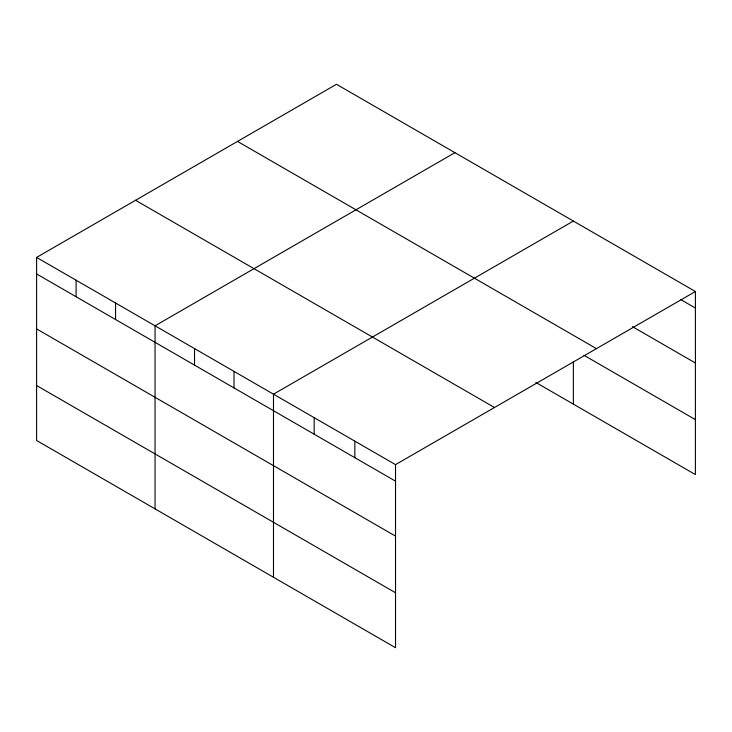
<?xml version="1.0" encoding="UTF-8"?>
<svg xmlns="http://www.w3.org/2000/svg" width="732" height="732" viewBox="0 0 732 732"><rect width="100%" height="100%" fill="white"/><g stroke="black" fill="none" stroke-linecap="round" stroke-linejoin="round"><path stroke-width="1.1" d="M395.527 536.126L395.527 464.637L36.6 257.417L36.6 440.49L395.527 647.719L395.527 536.126L36.6 328.906M535.861 382.47L695.4 474.583L695.4 291.51L336.473 84.281L36.6 257.417M454.92 152.668L155.047 325.804L155.047 508.877M573.366 221.055L273.493 394.182L273.493 577.255M395.527 464.637L695.4 291.51M680.87 299.644L695.4 308.035M632.448 326.646L695.4 362.999M237.516 141.422L596.443 348.642M584.017 355.322L695.4 419.619M135.557 200.284L494.484 407.504M36.6 273.942L395.527 481.171M36.6 385.535L395.527 592.755M573.366 361.507L573.366 404.128M354.846 441.158L354.846 457.683M314.165 417.67L314.165 434.195M234.011 371.389L234.011 387.914M194.529 348.597L194.529 365.122M115.564 303.002L115.564 319.536M76.082 280.21L76.082 296.744"/></g></svg>
